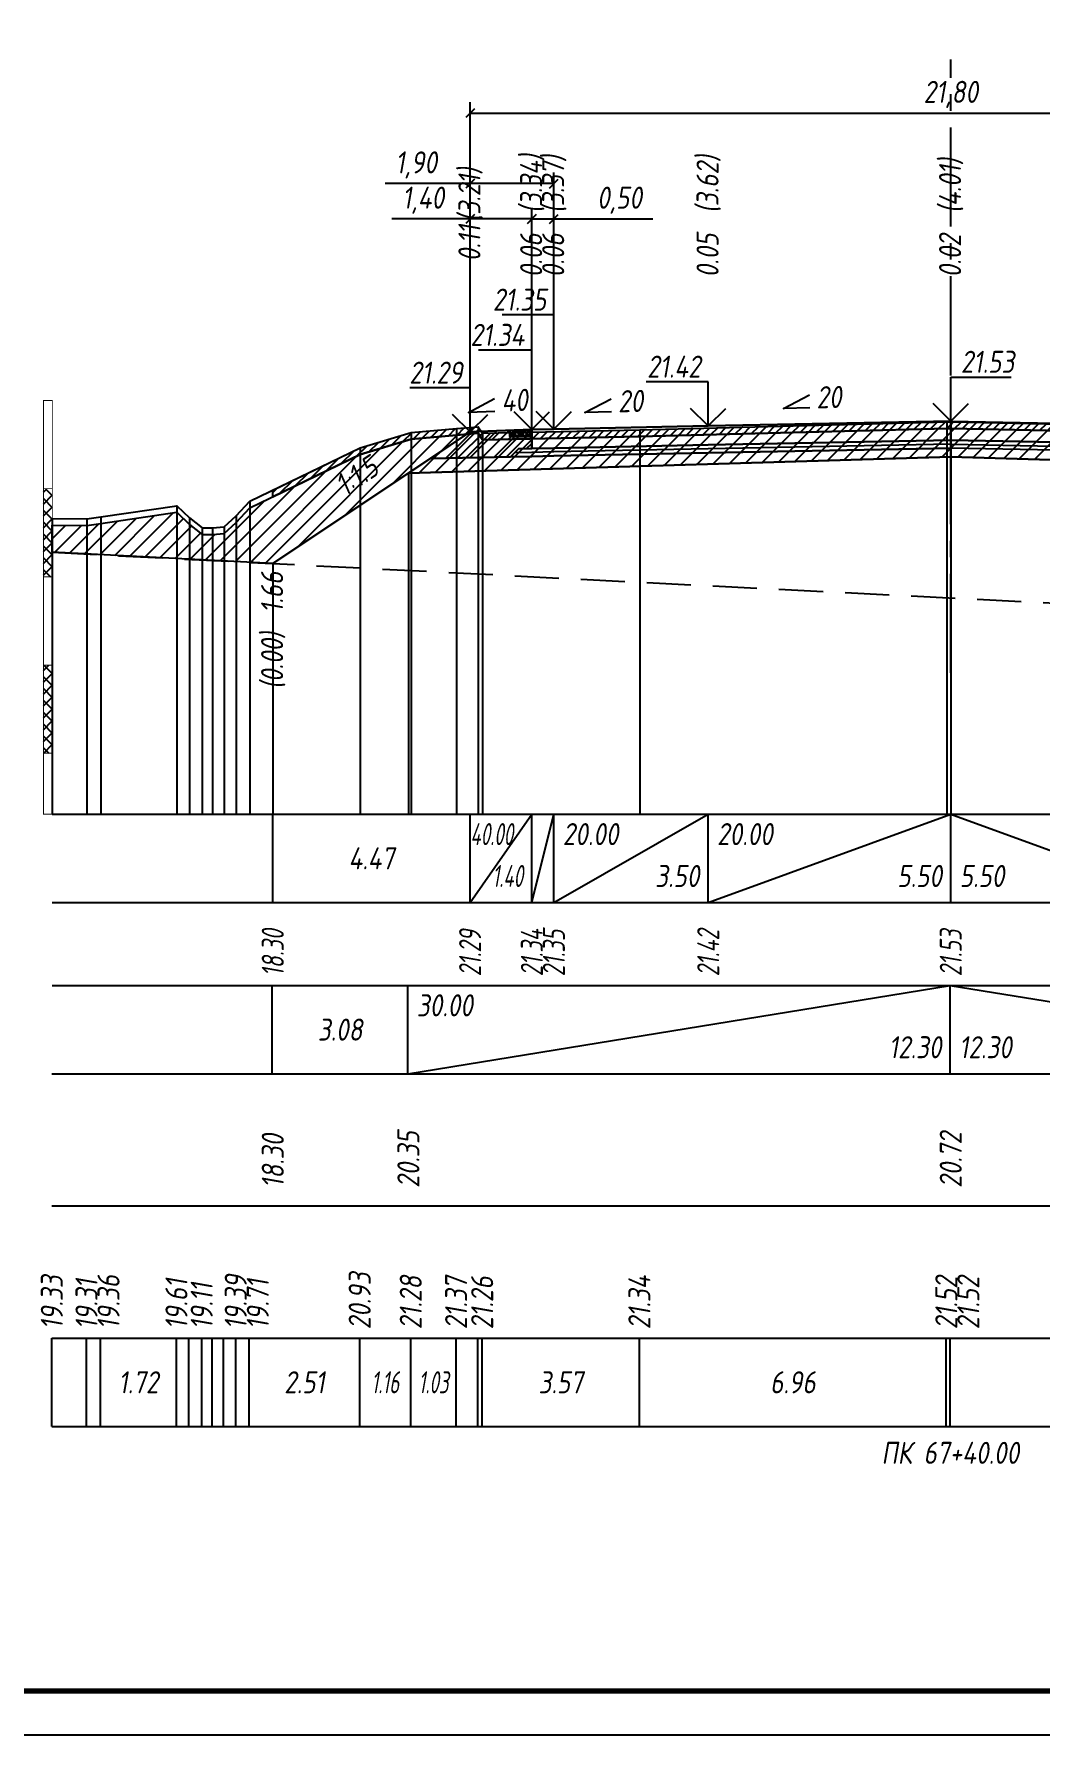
# Model space of a CAD drawing. Extents: x -717 to 1451, y -133302 to 233.
# Drawn here: x 78.1 to 192.2, y -105979.4 to -105786.5 of the extents above; entities that cross this region are included whole.
import ezdxf
from ezdxf.enums import TextEntityAlignment as Align

# ---------------------------------------------------------------- set-up
doc = ezdxf.new("R2010")
doc.units = 0
doc.linetypes.add('осевая2', pattern=[1.125, 0.75, -0.125, 0.125, -0.125])
doc.linetypes.add('штриховая', pattern=[0.75, 0.5, -0.25])
for name, color, linetype in [('Интерполированный поперечник', 2, 'Continuous'), ('Код_510', 7, 'Continuous'), ('Код_514', 1, 'Continuous'), ('Код_516', 1, 'Continuous'), ('Контур_0', 7, 'Continuous'), ('Контур_2521', 7, 'Continuous'), ('Контур_2564', 7, 'Continuous'), ('Контур_2660', 7, 'Continuous'), ('Контур_2665', 7, 'Continuous'), ('Контур_400', 7, 'Continuous'), ('Контур_508', 7, 'Continuous'), ('Контур_512', 7, 'Continuous'), ('Контур_513', 7, 'Continuous'), ('Контур_818', 7, 'Continuous'), ('Красный поперечник', 1, 'Continuous'), ('Линейка абсолютных высот', 7, 'Continuous'), ('Объём_2501', 7, 'Continuous'), ('Объём_2564', 7, 'Continuous'), ('Объём_2650', 7, 'Continuous'), ('Объём_2660', 7, 'Continuous'), ('Объём_2661', 7, 'Continuous'), ('Объём_2665', 7, 'Continuous'), ('Объём_2666', 7, 'Continuous'), ('Объём_2667', 7, 'Continuous'), ('Объём_2668', 7, 'Continuous'), ('Объём_2669', 7, 'Continuous'), ('Объём_2675', 7, 'Continuous'), ('Ось', 1, 'осевая2'), ('Откосы', 7, 'Continuous'), ('Отметки покрытия', 7, 'Continuous'), ('Подписи поперечников', 7, 'Continuous'), ('Рабочие отметки', 7, 'Continuous'), ('Рабочие отметки доп.', 7, 'Continuous'), ('Таблица', 7, 'Continuous'), ('Уклоны проезжей части', 7, 'Continuous'), ('Черный поперечник', 3, 'Continuous')]:
    doc.layers.add(name, color=color, linetype=linetype)
for name, color, linetype, true_color in [('Контур_2540', 2, 'Continuous', 0xffff00), ('Контур_2560', 2, 'Continuous', 0xffff00), ('Контур_2561', 7, 'Continuous', 0xff8040), ('Контур_2562', 3, 'Continuous', 0x00ff00), ('Контур_2563', 7, 'Continuous', 0xff8000), ('Контур_2570', 7, 'Continuous', 0x80ff00), ('Контур_2736', 4, 'Continuous', 0x00ffff), ('Контур_2737', 4, 'Continuous', 0x00ffff), ('Контур_2738', 4, 'Continuous', 0x00ffff), ('Контур_2739', 4, 'Continuous', 0x00ffff), ('Контур_2741', 4, 'Continuous', 0x00ffff), ('Контур_2742', 4, 'Continuous', 0x00ffff), ('Контур_2743', 4, 'Continuous', 0x00ffff), ('Контур_2744', 7, 'Continuous', 0xa4ffff), ('Контур_2745', 7, 'Continuous', 0xa4ffff), ('Контур_2747', 4, 'Continuous', 0x00ffff), ('Контур_2748', 4, 'Continuous', 0x00ffff), ('Контур_2749', 4, 'Continuous', 0x00ffff), ('Контур_2750', 4, 'Continuous', 0x00ffff), ('Контур_2751', 4, 'Continuous', 0x00ffff), ('Контур_2752', 4, 'Continuous', 0x00ffff), ('Контур_402', 7, 'Continuous', 0xff6464), ('Контур_703', 4, 'Continuous', 0x00ffff), ('Контур_705', 4, 'Continuous', 0x00ffff), ('Контур_707', 4, 'Continuous', 0x00ffff), ('Контур_720', 131, 'Continuous', 0xaaffff), ('Объём_2500', 7, 'Continuous', 0xc0c0c0), ('Объём_2520', 7, 'Continuous', 0x80ffff), ('Объём_2540', 2, 'Continuous', 0xffff00), ('Объём_2560', 2, 'Continuous', 0xffff00), ('Объём_2561', 7, 'Continuous', 0xff8040), ('Объём_2562', 3, 'Continuous', 0x00ff00), ('Объём_2563', 7, 'Continuous', 0xff8000), ('Объём_2570', 7, 'Continuous', 0x80ff00), ('Объём_2580', 3, 'Continuous', 0x00ff00), ('Объём_2600', 7, 'Continuous', 0x808000)]:
    doc.layers.add(name, color=color, linetype=linetype, true_color=true_color)
doc.styles.get("Standard").update_dxf_attribs({"font": 'txt', "height": 2.5})
doc.styles.add('М', font='romand.shx', dxfattribs={"width": 0.8, "oblique": 10, "height": 2.5})
doc.dimstyles.new('ISO-25', dxfattribs={"dimtxt": 2.5, "dimasz": 2.5, "dimexe": 1.25, "dimexo": 0.625, "dimtad": 1, "dimtxsty": 'Standard', "dimcen": 2.5, "dimadec": 0, "dimazin": 0, "dimtfac": 1, "dimtmove": 0, "dimatfit": 3, "dimfxl": 1, "dimarcsym": 0})
pattern_1 = [(45.0000013, (0, 0), (-0.6735192404, 0.673519211), []), (135.0000003, (0, 0), (-0.673519222, -0.67351923), [])]

# ---------------------------------------------------------------- blocks, each defined once
blk = doc.blocks.new('_Oblique')
at = {"color": 0, "linetype": 'ByBlock', "lineweight": -2}
blk.add_line((-0.5, -0.5), (0.5, 0.5), dxfattribs=at)
blk = doc.blocks.new('*D2155')
at = {"color": 0, "lineweight": -2, "transparency": 16777216}
for p, q in [((127.54, -105831.08), (127.54, -105806.23)), ((134.54, -105830.8), (134.54, -105806.23)), ((127.54, -105807.48), (118.68, -105807.48)), ((134.54, -105807.48), (127.54, -105807.48))]:
    blk.add_line(p, q, dxfattribs=at)
at = {"layer": 'Defpoints', "color": 0, "transparency": 16777216}
for p in [(134.54, -105807.48), (127.54, -105831.71), (134.54, -105831.43)]:
    blk.add_point(p, dxfattribs=at)
at = {"color": 0, "lineweight": -2, "transparency": 16777216, "rotation": 180}
blk.add_blockref('_Oblique', (127.54, -105807.48), dxfattribs=at)
at = {"color": 0, "lineweight": -2, "transparency": 16777216}
blk.add_blockref('_Oblique', (134.54, -105807.48), dxfattribs=at)
at = {"color": 0, "transparency": 16777216, "insert": (122.22, -105805.36), "char_height": 2.5, "width": 8.75, "attachment_point": 5, "style": 'М'}
blk.add_mtext('1,40', dxfattribs=at)
blk = doc.blocks.new('*D2157')
at = {"color": 0, "lineweight": -2, "transparency": 16777216}
for p, q in [((134.54, -105830.8), (134.54, -105806.23)), ((137.04, -105830.75), (137.04, -105806.23)), ((134.54, -105807.48), (137.04, -105807.48)), ((137.04, -105807.48), (148.24, -105807.48))]:
    blk.add_line(p, q, dxfattribs=at)
at = {"layer": 'Defpoints', "color": 0, "transparency": 16777216}
for p in [(137.04, -105807.48), (134.54, -105831.43), (137.04, -105831.38)]:
    blk.add_point(p, dxfattribs=at)
at = {"color": 0, "lineweight": -2, "transparency": 16777216, "rotation": 180}
blk.add_blockref('_Oblique', (134.54, -105807.48), dxfattribs=at)
at = {"color": 0, "lineweight": -2, "transparency": 16777216}
blk.add_blockref('_Oblique', (137.04, -105807.48), dxfattribs=at)
at = {"color": 0, "transparency": 16777216, "insert": (144.48, -105805.36), "char_height": 2.5, "width": 9.1667, "attachment_point": 5, "style": 'М'}
blk.add_mtext('0,50', dxfattribs=at)
blk = doc.blocks.new('*D2160')
at = {"color": 0, "lineweight": -2, "transparency": 16777216}
for p, q in [((127.54, -105831.08), (127.54, -105802.23)), ((137.04, -105830.75), (137.04, -105802.23)), ((127.54, -105803.48), (117.89, -105803.48)), ((137.04, -105803.48), (127.54, -105803.48))]:
    blk.add_line(p, q, dxfattribs=at)
at = {"layer": 'Defpoints', "color": 0, "transparency": 16777216}
for p in [(137.04, -105803.48), (127.54, -105831.71), (137.04, -105831.38)]:
    blk.add_point(p, dxfattribs=at)
at = {"color": 0, "lineweight": -2, "transparency": 16777216, "rotation": 180}
blk.add_blockref('_Oblique', (127.54, -105803.48), dxfattribs=at)
at = {"color": 0, "lineweight": -2, "transparency": 16777216}
blk.add_blockref('_Oblique', (137.04, -105803.48), dxfattribs=at)
at = {"color": 0, "transparency": 16777216, "insert": (121.43, -105801.36), "char_height": 2.5, "width": 8.75, "attachment_point": 5, "style": 'М'}
blk.add_mtext('1,90', dxfattribs=at)
blk = doc.blocks.new('*D2161')
at = {"color": 0, "lineweight": -2, "transparency": 16777216}
for p, q in [((127.54, -105831.08), (127.54, -105794.23)), ((127.54, -105795.48), (236.54, -105795.48)), ((236.54, -105831.08), (236.54, -105794.23))]:
    blk.add_line(p, q, dxfattribs=at)
at = {"layer": 'Defpoints', "color": 0, "transparency": 16777216}
for p in [(236.54, -105795.48), (127.54, -105831.71), (236.54, -105831.71)]:
    blk.add_point(p, dxfattribs=at)
at = {"color": 0, "lineweight": -2, "transparency": 16777216, "rotation": 180}
blk.add_blockref('_Oblique', (127.54, -105795.48), dxfattribs=at)
at = {"color": 0, "lineweight": -2, "transparency": 16777216}
blk.add_blockref('_Oblique', (236.54, -105795.48), dxfattribs=at)
at = {"color": 0, "transparency": 16777216, "insert": (182.04, -105793.36), "char_height": 2.5, "width": 11.25, "attachment_point": 5, "style": 'М'}
blk.add_mtext('21,80', dxfattribs=at)

msp = doc.modelspace()

# ---------------------------------------------------------------- hatches: boundary and pattern name
h = msp.add_hatch()
h.set_pattern_fill('ANSI37', color=256, scale=0.1)
h.set_pattern_definition([(45, (133.28908, -105831.6631), (-0.22451, 0.22451), []), (135, (133.28908, -105831.6631), (-0.22451, -0.22451), [])])
h.paths.add_polyline_path([(132.039, -105831.463), (132.039, -105832.166), (134.539, -105832.166), (134.537, -105831.363), (133.289, -105831.663)])
at = {"layer": 'Линейка абсолютных высот'}
h = msp.add_hatch(dxfattribs=at)
h.set_pattern_fill('ANSI37', scale=0.3, style=0)
h.set_pattern_definition(pattern_1)
h.paths.add_polyline_path([(80.166, -105848.077), (80.166, -105838.077), (79.166, -105838.077), (79.166, -105848.077)])
h = msp.add_hatch(dxfattribs=at)
h.set_pattern_fill('ANSI37', scale=0.3, style=0)
h.set_pattern_definition(pattern_1)
h.paths.add_polyline_path([(80.166, -105868.077), (80.166, -105858.077), (79.166, -105858.077), (79.166, -105868.077)])
at = {"layer": 'Объём_2563'}
h = msp.add_hatch(dxfattribs=at)
h.set_pattern_fill('ANSI31', color=256, scale=0.3)
h.paths.add_polyline_path([(133.039, -105833.543), (134.539, -105833.513), (134.539, -105832.166), (132.039, -105832.166), (132.039, -105831.463), (127.539, -105831.643), (123.039, -105834.643), (132.121, -105834.461)])
at = {"layer": 'Объём_2570'}
h = msp.add_hatch(dxfattribs=at)
h.set_pattern_fill('ANSI31', color=256, scale=0.2)
h.paths.add_polyline_path([(181.588, -105831.237), (146.789, -105832.151), (128.961, -105832.541), (128.461, -105831.791), (126.009, -105831.989), (120.864, -105832.45), (115.074, -105834.193), (105.166, -105838.99), (105.166, -105838.24), (115.074, -105833.443), (120.864, -105831.7), (126.009, -105831.239), (128.461, -105831.041), (128.961, -105831.791), (146.789, -105831.401), (181.588, -105830.487), (182.039, -105830.496), (182.039, -105831.246)])
h = msp.add_hatch(dxfattribs=at)
h.set_pattern_fill('ANSI31', color=256, scale=0.2)
h.paths.add_polyline_path([(271.575, -105847.609), (261.034, -105842.01), (243.968, -105832.639), (234.511, -105831.621), (234.156, -105832.135), (234.011, -105832.37), (212.719, -105831.874), (182.039, -105831.246), (182.039, -105830.496), (212.719, -105831.124), (234.011, -105831.62), (234.156, -105831.385), (234.511, -105830.871), (243.968, -105831.889), (261.034, -105841.26), (271.575, -105846.859)])
at = {"layer": 'Объём_2600'}
h = msp.add_hatch(dxfattribs=at)
h.set_pattern_fill('ANSI31', color=6, scale=0.4)
h.paths.add_polyline_path([(80.166, -105842.195), (84.097, -105842.256), (85.68, -105842.029), (94.297, -105840.753), (95.704, -105842.121), (97.16, -105843.26), (98.347, -105843.274), (99.647, -105843.159), (101.019, -105841.899), (102.548, -105840.257), (115.074, -105834.193), (120.864, -105832.45), (126.009, -105831.989), (128.461, -105831.791), (128.961, -105832.541), (146.789, -105832.151), (181.588, -105831.237), (182.039, -105831.246), (182.039, -105834.463), (120.542, -105836.308), (105.166, -105846.559), (80.166, -105845.291)])
h = msp.add_hatch(dxfattribs=at)
h.set_pattern_fill('ANSI31', color=6, scale=0.4)
h.paths.add_polyline_path([(212.719, -105831.874), (234.011, -105832.37), (234.156, -105832.135), (234.511, -105831.621), (243.968, -105832.639), (261.034, -105842.01), (280.681, -105852.446), (291.648, -105852.696), (296.575, -105852.737), (296.575, -105856.268), (271.575, -105855), (243.537, -105836.308), (182.039, -105834.463), (182.039, -105831.246)])

# ---------------------------------------------------------------- linework, layer by layer
at = {"flags": 128}
msp.add_lwpolyline([(-30.054, -105979.421), (389.946, -105979.421), (389.946, -105682.421), (-30.054, -105682.421)], close=True, dxfattribs=at)
at = {"const_width": 0.6, "flags": 128}
msp.add_lwpolyline([(-10.054, -105974.421), (384.946, -105974.421), (384.946, -105687.421), (-10.054, -105687.421)], close=True, dxfattribs=at)
msp.add_lwpolyline([(132.039, -105831.463), (132.039, -105832.166), (134.539, -105832.166), (134.537, -105831.363), (133.289, -105831.663), (132.039, -105831.463)])
at = {"layer": 'Интерполированный поперечник', "linetype": 'штриховая', "ltscale": 10, "flags": 128}
msp.add_lwpolyline([(80.166, -105845.291), (296.575, -105856.268)], dxfattribs=at)
at = {"layer": 'Код_510'}
for p, q in [((80.111, -105944.421), (80.111, -105934.421)), ((84.042, -105944.421), (84.042, -105934.421)), ((85.625, -105944.421), (85.625, -105934.421)), ((94.242, -105944.421), (94.242, -105934.421)), ((95.65, -105944.421), (95.65, -105934.421)), ((97.106, -105944.421), (97.106, -105934.421)), ((98.292, -105944.421), (98.292, -105934.421)), ((99.593, -105944.421), (99.593, -105934.421)), ((100.965, -105944.421), (100.965, -105934.421)), ((102.493, -105944.421), (102.493, -105934.421)), ((115.02, -105944.421), (115.02, -105934.421)), ((120.809, -105944.421), (120.809, -105934.421)), ((125.955, -105944.421), (125.955, -105934.421)), ((128.407, -105944.421), (128.407, -105934.421)), ((128.907, -105944.421), (128.907, -105934.421)), ((146.735, -105944.421), (146.735, -105934.421)), ((181.533, -105944.421), (181.533, -105934.421)), ((181.985, -105944.421), (181.985, -105934.421))]:
    msp.add_line(p, q, dxfattribs=at)
at = {"layer": 'Код_514'}
for p, q in [((105.166, -105885), (105.166, -105875)), ((127.539, -105885), (127.539, -105875)), ((127.539, -105885), (134.539, -105875)), ((134.539, -105885), (134.539, -105875)), ((134.539, -105885), (137.039, -105875)), ((137.039, -105885), (137.039, -105875)), ((137.039, -105885), (154.539, -105875)), ((154.539, -105885), (154.539, -105875)), ((154.539, -105885), (182.039, -105875)), ((182.039, -105885), (182.039, -105875)), ((182.039, -105875), (209.539, -105885))]:
    msp.add_line(p, q, dxfattribs=at)
at = {"layer": 'Код_516'}
for p, q in [((105.111, -105904.421), (105.111, -105894.421)), ((120.487, -105904.421), (120.487, -105894.421)), ((120.487, -105904.421), (181.985, -105894.421)), ((181.985, -105904.421), (181.985, -105894.421)), ((181.985, -105894.421), (243.482, -105904.421))]:
    msp.add_line(p, q, dxfattribs=at)
at = {"layer": 'Контур_0', "flags": 128}
for points in [[(127.539, -105831.643), (105.166, -105846.559), (105.166, -105846.559), (105.166, -105846.559), (105.166, -105846.559), (105.166, -105846.559), (105.166, -105846.559), (105.166, -105846.559), (105.166, -105846.559), (105.166, -105846.559), (105.166, -105846.559), (105.166, -105846.559), (105.166, -105846.559), (105.166, -105846.559), (105.166, -105846.559), (105.166, -105846.559)], [(127.539, -105831.643), (105.166, -105846.559), (105.166, -105846.559), (105.166, -105846.559), (105.166, -105846.559), (105.166, -105846.559), (105.166, -105846.559), (105.166, -105846.559), (105.166, -105846.559), (105.166, -105846.559), (105.166, -105846.559), (105.166, -105846.559), (105.166, -105846.559), (105.166, -105846.559), (105.166, -105846.559), (105.166, -105846.559), (105.166, -105846.559), (105.166, -105846.559), (105.166, -105846.559), (105.166, -105846.559), (105.166, -105846.559), (105.166, -105846.559), (105.166, -105846.559), (105.166, -105846.559), (105.166, -105846.559), (105.166, -105846.559), (105.166, -105846.559), (105.166, -105846.559), (105.166, -105846.559), (105.166, -105846.559)], [(127.539, -105831.643), (127.539, -105831.643)], [(182.039, -105830.413), (154.539, -105830.963), (137.039, -105831.313), (137.039, -105831.313), (137.039, -105831.313), (137.039, -105831.313), (137.039, -105831.313), (134.539, -105831.363), (134.539, -105833.513), (137.039, -105833.463), (137.039, -105833.463), (137.039, -105833.463), (137.039, -105833.463), (137.039, -105833.463), (137.039, -105833.463), (154.539, -105833.113), (182.039, -105832.563), (182.039, -105830.413)], [(182.039, -105830.413), (209.539, -105830.963), (227.039, -105831.313), (227.039, -105831.313), (227.039, -105831.313), (227.039, -105831.313), (227.039, -105831.313), (227.039, -105831.313), (229.539, -105831.363), (229.539, -105833.513), (227.039, -105833.463), (227.039, -105833.463), (227.039, -105833.463), (227.039, -105833.463), (227.039, -105833.463), (227.039, -105833.463), (209.539, -105833.113), (182.039, -105832.563), (182.039, -105830.413)], [(123.039, -105834.643), (132.121, -105834.461), (133.039, -105833.543), (134.539, -105833.513)], [(182.039, -105832.563), (154.539, -105833.113), (137.039, -105833.463), (137.039, -105833.463), (137.039, -105833.463), (137.039, -105833.463), (137.039, -105833.463), (137.039, -105833.463), (134.539, -105833.513), (133.039, -105833.543), (132.121, -105834.461), (134.539, -105834.413), (137.039, -105834.363), (137.039, -105834.363), (137.039, -105834.363), (137.039, -105834.363), (137.039, -105834.363), (137.039, -105834.363), (154.539, -105834.013), (182.039, -105833.463), (182.039, -105832.563)], [(182.039, -105832.563), (209.539, -105833.113), (227.039, -105833.463), (227.039, -105833.463), (227.039, -105833.463), (227.039, -105833.463), (227.039, -105833.463), (227.039, -105833.463), (229.539, -105833.513), (231.039, -105833.543), (231.958, -105834.461), (229.539, -105834.413), (227.039, -105834.363), (227.039, -105834.363), (227.039, -105834.363), (227.039, -105834.363), (227.039, -105834.363), (227.039, -105834.363), (209.539, -105834.013), (182.039, -105833.463), (182.039, -105832.563)]]:
    msp.add_lwpolyline(points, dxfattribs=at)
at = {"layer": 'Контур_2521', "color": 250, "flags": 128}
for points in [[(182.039, -105833.013), (154.539, -105833.563), (137.039, -105833.913), (137.039, -105833.913), (137.039, -105833.913), (137.039, -105833.913), (137.039, -105833.913), (137.039, -105833.913), (134.539, -105833.963), (132.58, -105834.002)], [(182.039, -105833.013), (209.539, -105833.563), (227.039, -105833.913), (227.039, -105833.913), (227.039, -105833.913), (227.039, -105833.913), (227.039, -105833.913), (227.039, -105833.913), (229.539, -105833.963), (231.498, -105834.002)]]:
    msp.add_lwpolyline(points, dxfattribs=at)
at = {"layer": 'Контур_2540', "flags": 128}
for points in [[(154.539, -105834.013), (137.039, -105834.363), (134.539, -105834.413), (132.121, -105834.461), (123.039, -105834.643), (120.542, -105836.308), (182.039, -105834.463), (182.039, -105833.463), (154.539, -105834.013)], [(182.039, -105834.463), (243.537, -105836.308), (241.039, -105834.643), (231.958, -105834.461), (229.539, -105834.413), (227.039, -105834.363), (209.539, -105834.013), (182.039, -105833.463), (182.039, -105834.463)]]:
    msp.add_lwpolyline(points, dxfattribs=at)
at = {"layer": 'Контур_2560', "flags": 128}
msp.add_lwpolyline([(127.539, -105831.643), (127.539, -105831.643), (127.539, -105831.643), (134.539, -105831.363)], dxfattribs=at)
at = {"layer": 'Контур_2561', "flags": 128}
msp.add_lwpolyline([(134.539, -105831.363), (134.539, -105831.363), (127.539, -105831.643), (127.539, -105831.643), (134.539, -105831.363)], dxfattribs=at)
at = {"layer": 'Контур_2562', "flags": 128}
msp.add_lwpolyline([(127.539, -105831.643), (127.539, -105831.643), (127.539, -105831.643), (127.539, -105831.643), (127.539, -105831.643)], dxfattribs=at)
at = {"layer": 'Контур_2563', "flags": 128}
msp.add_lwpolyline([(133.039, -105833.543), (134.539, -105833.513), (134.539, -105831.363), (127.539, -105831.643), (123.039, -105834.643), (132.121, -105834.461), (133.039, -105833.543)], dxfattribs=at)
at = {"layer": 'Контур_2564', "flags": 128}
msp.add_lwpolyline([(127.539, -105831.643), (134.539, -105831.363)], dxfattribs=at)
at = {"layer": 'Контур_2570', "flags": 128}
msp.add_lwpolyline([(80.166, -105842.195), (84.097, -105842.256), (85.68, -105842.029), (94.297, -105840.753), (95.704, -105842.121), (97.16, -105843.26), (98.347, -105843.274), (99.647, -105843.159), (101.019, -105841.899), (102.548, -105840.257), (115.074, -105834.193), (120.864, -105832.45), (126.009, -105831.989), (128.461, -105831.791), (128.961, -105832.541), (146.789, -105832.151), (181.588, -105831.237), (182.039, -105831.246), (212.719, -105831.874)], dxfattribs=at)
at = {"layer": 'Контур_2660', "flags": 128}
for points in [[(120.542, -105836.308), (182.039, -105834.463)], [(182.039, -105834.463), (243.537, -105836.308)]]:
    msp.add_lwpolyline(points, dxfattribs=at)
at = {"layer": 'Контур_2665', "flags": 128}
msp.add_lwpolyline([(127.539, -105831.643), (127.539, -105831.643)], dxfattribs=at)
at = {"layer": 'Контур_2736', "flags": 128}
msp.add_lwpolyline([(127.539, -105831.643), (105.166, -105846.559)], dxfattribs=at)
at = {"layer": 'Контур_2737', "flags": 128}
msp.add_lwpolyline([(105.166, -105846.559), (105.166, -105846.559)], dxfattribs=at)
at = {"layer": 'Контур_2738', "flags": 128}
msp.add_lwpolyline([(105.166, -105846.559), (105.166, -105846.559)], dxfattribs=at)
at = {"layer": 'Контур_2739', "flags": 128}
msp.add_lwpolyline([(105.166, -105846.559), (105.166, -105846.559)], dxfattribs=at)
at = {"layer": 'Контур_2741', "flags": 128}
msp.add_lwpolyline([(105.166, -105846.559), (105.166, -105846.559)], dxfattribs=at)
at = {"layer": 'Контур_2742', "flags": 128}
msp.add_lwpolyline([(105.166, -105846.559), (105.166, -105846.559)], dxfattribs=at)
at = {"layer": 'Контур_2743', "flags": 128}
msp.add_lwpolyline([(105.166, -105846.559), (105.166, -105846.559)], dxfattribs=at)
at = {"layer": 'Контур_2744', "flags": 128}
msp.add_lwpolyline([(105.166, -105846.559), (105.166, -105846.559)], dxfattribs=at)
msp.add_lwpolyline([(105.166, -105846.559), (105.166, -105846.559)], dxfattribs=at)
msp.add_lwpolyline([(105.166, -105846.559), (105.166, -105846.559)], dxfattribs=at)
msp.add_lwpolyline([(105.166, -105846.559), (105.166, -105846.559)], dxfattribs=at)
msp.add_lwpolyline([(105.166, -105846.559), (105.166, -105846.559)], dxfattribs=at)
msp.add_lwpolyline([(105.166, -105846.559), (105.166, -105846.559)], dxfattribs=at)
at = {"layer": 'Контур_2745', "flags": 128}
msp.add_lwpolyline([(105.166, -105846.559), (105.166, -105846.559)], dxfattribs=at)
msp.add_lwpolyline([(105.166, -105846.559), (105.166, -105846.559)], dxfattribs=at)
msp.add_lwpolyline([(105.166, -105846.559), (105.166, -105846.559)], dxfattribs=at)
msp.add_lwpolyline([(105.166, -105846.559), (105.166, -105846.559)], dxfattribs=at)
msp.add_lwpolyline([(105.166, -105846.559), (105.166, -105846.559)], dxfattribs=at)
msp.add_lwpolyline([(105.166, -105846.559), (105.166, -105846.559)], dxfattribs=at)
at = {"layer": 'Контур_2747', "flags": 128}
msp.add_lwpolyline([(105.166, -105846.559), (105.166, -105846.559)], dxfattribs=at)
at = {"layer": 'Контур_2748', "flags": 128}
msp.add_lwpolyline([(105.166, -105846.559), (105.166, -105846.559)], dxfattribs=at)
at = {"layer": 'Контур_2749', "flags": 128}
msp.add_lwpolyline([(105.166, -105846.559), (105.166, -105846.559)], dxfattribs=at)
at = {"layer": 'Контур_2750', "flags": 128}
msp.add_lwpolyline([(105.166, -105846.559), (105.166, -105846.559)], dxfattribs=at)
at = {"layer": 'Контур_2751', "flags": 128}
msp.add_lwpolyline([(105.166, -105846.559), (105.166, -105846.559)], dxfattribs=at)
at = {"layer": 'Контур_2752', "flags": 128}
msp.add_lwpolyline([(105.166, -105846.559), (105.166, -105846.559)], dxfattribs=at)
at = {"layer": 'Контур_400', "flags": 128}
for points in [[(134.539, -105831.363), (137.039, -105831.313), (137.039, -105831.313), (137.039, -105831.313), (137.039, -105831.313), (137.039, -105831.313), (137.039, -105831.313), (154.539, -105830.963), (182.039, -105830.413)], [(182.039, -105830.413), (209.539, -105830.963), (227.039, -105831.313), (227.039, -105831.313), (227.039, -105831.313), (227.039, -105831.313), (227.039, -105831.313), (227.039, -105831.313), (229.539, -105831.363)]]:
    msp.add_lwpolyline(points, dxfattribs=at)
at = {"layer": 'Контур_402', "flags": 128}
msp.add_lwpolyline([(120.542, -105836.308), (182.039, -105834.463), (243.537, -105836.308)], dxfattribs=at)
at = {"layer": 'Контур_508', "flags": 128}
msp.add_lwpolyline([(105.166, -105846.559), (120.542, -105836.308), (182.039, -105834.463), (243.537, -105836.308), (271.575, -105855)], dxfattribs=at)
at = {"layer": 'Контур_512', "flags": 128}
msp.add_lwpolyline([(105.166, -105846.559), (120.542, -105836.308), (182.039, -105834.463), (243.537, -105836.308), (271.575, -105855)], dxfattribs=at)
at = {"layer": 'Контур_513', "flags": 128}
msp.add_lwpolyline([(105.166, -105846.559), (120.542, -105836.308), (182.039, -105834.463), (243.537, -105836.308), (271.575, -105855)], dxfattribs=at)
at = {"layer": 'Контур_703', "flags": 128}
for points in [[(127.539, -105831.643), (105.166, -105846.559)], [(105.166, -105846.559), (105.166, -105846.559)]]:
    msp.add_lwpolyline(points, dxfattribs=at)
at = {"layer": 'Контур_705', "flags": 128}
msp.add_lwpolyline([(105.166, -105846.559), (105.166, -105846.559)], dxfattribs=at)
at = {"layer": 'Контур_707', "flags": 128}
msp.add_lwpolyline([(105.166, -105846.559), (105.166, -105846.559)], dxfattribs=at)
at = {"layer": 'Контур_720', "flags": 128}
msp.add_lwpolyline([(105.166, -105846.559), (105.166, -105846.559)], dxfattribs=at)
at = {"layer": 'Контур_818', "flags": 128}
msp.add_lwpolyline([(105.166, -105838.99), (115.074, -105834.193), (120.864, -105832.45), (126.009, -105831.989), (128.461, -105831.791), (128.961, -105832.541), (146.789, -105832.151), (181.588, -105831.237), (182.039, -105831.246), (212.719, -105831.874), (234.011, -105832.37), (234.156, -105832.135), (234.511, -105831.621), (240.763, -105832.293), (243.968, -105832.639), (261.034, -105842.01), (271.575, -105847.609)], dxfattribs=at)
at = {"layer": 'Красный поперечник'}
for p, q in [((105.166, -105846.559), (127.539, -105831.643)), ((127.539, -105831.643), (134.539, -105831.363)), ((134.539, -105831.363), (137.039, -105831.313)), ((137.039, -105831.313), (154.539, -105830.963)), ((154.539, -105830.963), (182.039, -105830.413)), ((182.039, -105830.413), (209.539, -105830.963)), ((182.039, -105834.463), (182.039, -105875)), ((120.542, -105836.308), (120.542, -105875)), ((105.166, -105846.559), (105.166, -105875))]:
    msp.add_line(p, q, dxfattribs=at)
at = {"layer": 'Линейка абсолютных высот', "color": 7, "const_width": 0.1, "flags": 128}
for points in [[(80.166, -105838.077), (80.166, -105828.077), (79.166, -105828.077), (79.166, -105838.077), (80.166, -105838.077)], [(80.166, -105848.077), (80.166, -105838.077), (79.166, -105838.077), (79.166, -105848.077), (80.166, -105848.077)], [(80.166, -105858.077), (80.166, -105848.077), (79.166, -105848.077), (79.166, -105858.077), (80.166, -105858.077)], [(80.166, -105868.077), (80.166, -105858.077), (79.166, -105858.077), (79.166, -105868.077), (80.166, -105868.077)], [(80.166, -105875), (80.166, -105868.077), (79.166, -105868.077), (79.166, -105875), (80.166, -105875)]]:
    msp.add_lwpolyline(points, dxfattribs=at)
at = {"layer": 'Объём_2500', "flags": 128}
for points in [[(182.039, -105830.413), (154.539, -105830.963), (137.039, -105831.313), (137.039, -105831.313), (137.039, -105831.313), (137.039, -105831.313), (137.039, -105831.313), (134.539, -105831.363), (134.539, -105833.513), (137.039, -105833.463), (137.039, -105833.463), (137.039, -105833.463), (137.039, -105833.463), (137.039, -105833.463), (137.039, -105833.463), (154.539, -105833.113), (182.039, -105832.563), (182.039, -105830.413)], [(182.039, -105830.413), (209.539, -105830.963), (227.039, -105831.313), (227.039, -105831.313), (227.039, -105831.313), (227.039, -105831.313), (227.039, -105831.313), (227.039, -105831.313), (229.539, -105831.363), (229.539, -105833.513), (227.039, -105833.463), (227.039, -105833.463), (227.039, -105833.463), (227.039, -105833.463), (227.039, -105833.463), (227.039, -105833.463), (209.539, -105833.113), (182.039, -105832.563), (182.039, -105830.413)]]:
    msp.add_lwpolyline(points, dxfattribs=at)
at = {"layer": 'Объём_2501', "flags": 128}
for points in [[(134.539, -105831.363), (137.039, -105831.313), (137.039, -105831.313), (137.039, -105831.313), (137.039, -105831.313), (137.039, -105831.313), (137.039, -105831.313), (154.539, -105830.963), (182.039, -105830.413)], [(182.039, -105830.413), (209.539, -105830.963), (227.039, -105831.313), (227.039, -105831.313), (227.039, -105831.313), (227.039, -105831.313), (227.039, -105831.313), (227.039, -105831.313), (229.539, -105831.363)]]:
    msp.add_lwpolyline(points, dxfattribs=at)
at = {"layer": 'Объём_2520', "color": 250, "flags": 128}
for points in [[(182.039, -105832.563), (154.539, -105833.113), (137.039, -105833.463), (137.039, -105833.463), (137.039, -105833.463), (137.039, -105833.463), (137.039, -105833.463), (137.039, -105833.463), (134.539, -105833.513), (133.039, -105833.543), (132.121, -105834.461), (134.539, -105834.413), (137.039, -105834.363), (137.039, -105834.363), (137.039, -105834.363), (137.039, -105834.363), (137.039, -105834.363), (137.039, -105834.363), (154.539, -105834.013), (182.039, -105833.463), (182.039, -105832.563)], [(182.039, -105832.563), (209.539, -105833.113), (227.039, -105833.463), (227.039, -105833.463), (227.039, -105833.463), (227.039, -105833.463), (227.039, -105833.463), (227.039, -105833.463), (229.539, -105833.513), (231.039, -105833.543), (231.958, -105834.461), (229.539, -105834.413), (227.039, -105834.363), (227.039, -105834.363), (227.039, -105834.363), (227.039, -105834.363), (227.039, -105834.363), (227.039, -105834.363), (209.539, -105834.013), (182.039, -105833.463), (182.039, -105832.563)]]:
    msp.add_lwpolyline(points, dxfattribs=at)
at = {"layer": 'Объём_2540', "flags": 128}
for points in [[(154.539, -105834.013), (137.039, -105834.363), (134.539, -105834.413), (132.121, -105834.461), (123.039, -105834.643), (120.542, -105836.308), (182.039, -105834.463), (182.039, -105833.463), (154.539, -105834.013)], [(182.039, -105834.463), (243.537, -105836.308), (241.039, -105834.643), (231.958, -105834.461), (229.539, -105834.413), (227.039, -105834.363), (209.539, -105834.013), (182.039, -105833.463), (182.039, -105834.463)]]:
    msp.add_lwpolyline(points, dxfattribs=at)
at = {"layer": 'Объём_2560', "flags": 128}
msp.add_lwpolyline([(127.539, -105831.643), (127.539, -105831.643), (127.539, -105831.643), (134.539, -105831.363)], dxfattribs=at)
at = {"layer": 'Объём_2561', "flags": 128}
msp.add_lwpolyline([(134.539, -105831.363), (134.539, -105831.363), (127.539, -105831.643), (127.539, -105831.643), (134.539, -105831.363)], dxfattribs=at)
at = {"layer": 'Объём_2562', "flags": 128}
msp.add_lwpolyline([(127.539, -105831.643), (127.539, -105831.643), (127.539, -105831.643), (127.539, -105831.643), (127.539, -105831.643)], dxfattribs=at)
at = {"layer": 'Объём_2563', "color": 250, "flags": 128}
msp.add_lwpolyline([(133.039, -105833.543), (134.539, -105833.513), (134.539, -105832.166), (132.039, -105832.166), (132.039, -105831.463), (127.539, -105831.643), (123.039, -105834.643), (132.121, -105834.461), (133.039, -105833.543)], dxfattribs=at)
at = {"layer": 'Объём_2564', "flags": 128}
msp.add_lwpolyline([(127.539, -105831.643), (134.539, -105831.363)], dxfattribs=at)
at = {"layer": 'Объём_2570', "flags": 128}
for points in [[(181.588, -105831.237), (146.789, -105832.151), (128.961, -105832.541), (128.461, -105831.791), (126.009, -105831.989), (120.864, -105832.45), (115.074, -105834.193), (105.166, -105838.99), (105.166, -105838.24), (115.074, -105833.443), (120.864, -105831.7), (126.009, -105831.239), (128.461, -105831.041), (128.961, -105831.791), (146.789, -105831.401), (181.588, -105830.487), (182.039, -105830.496), (182.039, -105831.246), (181.588, -105831.237), (181.588, -105831.237)], [(271.575, -105847.609), (261.034, -105842.01), (243.968, -105832.639), (234.511, -105831.621), (234.156, -105832.135), (234.011, -105832.37), (212.719, -105831.874), (182.039, -105831.246), (182.039, -105830.496), (212.719, -105831.124), (234.011, -105831.62), (234.156, -105831.385), (234.511, -105830.871), (243.968, -105831.889), (261.034, -105841.26), (271.575, -105846.859), (271.575, -105847.609), (271.575, -105847.609)]]:
    msp.add_lwpolyline(points, dxfattribs=at)
at = {"layer": 'Объём_2580', "flags": 128}
msp.add_lwpolyline([(127.539, -105831.643), (127.539, -105831.643)], dxfattribs=at)
at = {"layer": 'Объём_2650', "color": 6, "flags": 128}
for points in [[(80.166, -105842.195), (80.166, -105842.195), (84.097, -105842.256), (85.68, -105842.029), (94.297, -105840.753), (95.704, -105842.121), (97.16, -105843.26), (98.347, -105843.274), (99.647, -105843.159), (101.019, -105841.899), (102.548, -105840.257), (115.074, -105834.193), (120.864, -105832.45), (126.009, -105831.989), (128.461, -105831.791), (128.961, -105832.541), (146.789, -105832.151), (181.588, -105831.237), (182.039, -105831.246), (182.039, -105834.463), (120.542, -105836.308), (105.166, -105846.559), (80.166, -105845.291), (80.166, -105842.195), (80.166, -105842.195), (80.166, -105842.195)], [(212.719, -105831.874), (234.011, -105832.37), (234.156, -105832.135), (234.511, -105831.621), (243.968, -105832.639), (261.034, -105842.01), (280.681, -105852.446), (291.648, -105852.696), (296.575, -105852.737), (296.575, -105852.737), (296.575, -105852.737), (296.575, -105852.737), (296.575, -105856.268), (271.575, -105855), (243.537, -105836.308), (182.039, -105834.463), (182.039, -105831.246), (212.719, -105831.874), (212.719, -105831.874)]]:
    msp.add_lwpolyline(points, dxfattribs=at)
at = {"layer": 'Объём_2660', "flags": 128}
for points in [[(120.542, -105836.308), (182.039, -105834.463)], [(182.039, -105834.463), (243.537, -105836.308)]]:
    msp.add_lwpolyline(points, dxfattribs=at)
at = {"layer": 'Объём_2661', "flags": 128}
msp.add_lwpolyline([(127.539, -105831.643), (105.166, -105846.559)], dxfattribs=at)
at = {"layer": 'Объём_2665', "flags": 128}
msp.add_lwpolyline([(127.539, -105831.643), (127.539, -105831.643)], dxfattribs=at)
at = {"layer": 'Объём_2666', "flags": 128}
msp.add_lwpolyline([(127.539, -105831.643), (105.166, -105846.559)], dxfattribs=at)
at = {"layer": 'Объём_2667', "flags": 128}
msp.add_lwpolyline([(105.166, -105846.559), (105.166, -105846.559)], dxfattribs=at)
msp.add_lwpolyline([(105.166, -105846.559), (105.166, -105846.559)], dxfattribs=at)
at = {"layer": 'Объём_2668', "flags": 128}
msp.add_lwpolyline([(105.166, -105846.559), (105.166, -105846.559)], dxfattribs=at)
msp.add_lwpolyline([(105.166, -105846.559), (105.166, -105846.559)], dxfattribs=at)
at = {"layer": 'Объём_2669', "flags": 128}
msp.add_lwpolyline([(105.166, -105846.559), (105.166, -105846.559)], dxfattribs=at)
msp.add_lwpolyline([(105.166, -105846.559), (105.166, -105846.559)], dxfattribs=at)
at = {"layer": 'Объём_2675', "flags": 128}
msp.add_lwpolyline([(105.166, -105846.559), (105.166, -105846.559)], dxfattribs=at)
msp.add_lwpolyline([(105.166, -105846.559), (105.166, -105846.559)], dxfattribs=at)
msp.add_lwpolyline([(105.166, -105846.559), (105.166, -105846.559)], dxfattribs=at)
msp.add_lwpolyline([(105.166, -105846.559), (105.166, -105846.559)], dxfattribs=at)
msp.add_lwpolyline([(105.166, -105846.559), (105.166, -105846.559)], dxfattribs=at)
msp.add_lwpolyline([(105.166, -105846.559), (105.166, -105846.559)], dxfattribs=at)
msp.add_lwpolyline([(105.166, -105846.559), (105.166, -105846.559)], dxfattribs=at)
msp.add_lwpolyline([(105.166, -105846.559), (105.166, -105846.559)], dxfattribs=at)
msp.add_lwpolyline([(105.166, -105846.559), (105.166, -105846.559)], dxfattribs=at)
msp.add_lwpolyline([(105.166, -105846.559), (105.166, -105846.559)], dxfattribs=at)
msp.add_lwpolyline([(105.166, -105846.559), (105.166, -105846.559)], dxfattribs=at)
msp.add_lwpolyline([(105.166, -105846.559), (105.166, -105846.559)], dxfattribs=at)
at = {"layer": 'Ось', "ltscale": 15}
msp.add_line((182.039, -105858.971), (182.039, -105789.384), dxfattribs=at)
at = {"layer": 'Откосы', "color": 1, "flags": 128}
for points in [[(130.351, -105829.326), (127.353, -105829.445), (130.291, -105827.827)], [(143.563, -105829.371), (140.564, -105829.431), (143.533, -105827.872)], [(166.063, -105828.921), (163.064, -105828.981), (166.033, -105827.422)]]:
    msp.add_lwpolyline(points, dxfattribs=at)
at = {"layer": 'Отметки покрытия', "color": 1}
for p, q in [((137.039, -105818.363), (131.189, -105818.363)), ((137.039, -105831.313), (137.039, -105818.363)), ((134.539, -105822.363), (128.489, -105822.363)), ((134.539, -105831.363), (134.539, -105822.363)), ((154.539, -105825.963), (147.489, -105825.963)), ((154.539, -105830.963), (154.539, -105825.963)), ((182.039, -105830.413), (182.039, -105825.413)), ((182.039, -105825.413), (188.889, -105825.413)), ((127.539, -105826.643), (120.689, -105826.643)), ((127.539, -105831.643), (127.539, -105826.643)), ((127.539, -105831.643), (125.539, -105829.643)), ((127.539, -105831.643), (129.539, -105829.643)), ((134.539, -105831.363), (132.539, -105829.363)), ((134.539, -105831.363), (136.539, -105829.363)), ((137.039, -105831.313), (135.039, -105829.313)), ((137.039, -105831.313), (139.039, -105829.313)), ((154.539, -105830.963), (152.539, -105828.963)), ((154.539, -105830.963), (156.539, -105828.963)), ((182.039, -105830.413), (180.039, -105828.413)), ((182.039, -105830.413), (184.039, -105828.413))]:
    msp.add_line(p, q, dxfattribs=at)
at = {"layer": 'Таблица'}
for p, q in [((80.166, -105875), (296.575, -105875)), ((80.166, -105885), (296.575, -105885)), ((80.166, -105894.421), (296.575, -105894.421)), ((80.111, -105904.421), (296.52, -105904.421)), ((80.111, -105919.421), (296.52, -105919.421)), ((80.111, -105934.421), (296.52, -105934.421)), ((80.111, -105944.421), (296.52, -105944.421))]:
    msp.add_line(p, q, dxfattribs=at)
at = {"layer": 'Черный поперечник', "color": 7}
for p, q in [((120.864, -105831.7), (120.864, -105875)), ((126.009, -105831.239), (126.009, -105875)), ((128.461, -105831.041), (128.461, -105875)), ((128.961, -105831.791), (128.961, -105875)), ((146.789, -105831.401), (146.789, -105875)), ((181.588, -105830.487), (181.588, -105875)), ((182.039, -105830.496), (182.039, -105875)), ((115.074, -105833.443), (115.074, -105875)), ((102.548, -105839.507), (102.548, -105875)), ((80.166, -105841.445), (80.166, -105875)), ((84.097, -105841.506), (84.097, -105875)), ((85.68, -105841.279), (85.68, -105875)), ((94.297, -105840.003), (94.297, -105875)), ((95.704, -105841.371), (95.704, -105875)), ((101.019, -105841.149), (101.019, -105875)), ((97.16, -105842.51), (97.16, -105875)), ((98.347, -105842.524), (98.347, -105875)), ((99.647, -105842.409), (99.647, -105875))]:
    msp.add_line(p, q, dxfattribs=at)
at = {"layer": 'Черный поперечник', "flags": 128}
msp.add_lwpolyline([(80.166, -105841.445), (84.097, -105841.506), (85.68, -105841.279), (94.297, -105840.003), (95.704, -105841.371), (97.16, -105842.51), (98.347, -105842.524), (99.647, -105842.409), (101.019, -105841.149), (102.548, -105839.507), (115.074, -105833.443), (120.864, -105831.7), (126.009, -105831.239), (128.461, -105831.041), (128.961, -105831.791), (146.789, -105831.401), (181.588, -105830.487), (182.039, -105830.496), (212.719, -105831.124)], dxfattribs=at)

# ---------------------------------------------------------------- texts
at = {"layer": 'Код_510', "style": 'М', "oblique": 10, "width": 0.8}
for s, p in [('19.33', (80.111, -105933.421)), ('19.31', (84.042, -105933.421)), ('19.36', (86.542, -105933.421)), ('19.61', (94.242, -105933.421)), ('19.11', (97.106, -105933.421)), ('19.39', (100.965, -105933.421)), ('19.71', (103.465, -105933.421)), ('20.93', (115.02, -105933.421)), ('21.28', (120.809, -105933.421)), ('21.37', (125.955, -105933.421)), ('21.26', (128.907, -105933.421)), ('21.34', (146.735, -105933.421)), ('21.52', (181.533, -105933.421)), ('21.52', (184.033, -105933.421))]:
    msp.add_text(s, height=2.5, rotation=90, dxfattribs=at).set_placement(p, align=Align.MIDDLE_LEFT)
at = {"layer": 'Код_510', "style": 'М', "oblique": 10}
for s, width, p in [('1.72', 0.8, (89.934, -105939.421)), ('2.51', 0.8, (108.757, -105939.421)), ('1.16', 0.6, (117.914, -105939.421)), ('1.03', 0.6, (123.382, -105939.421)), ('3.57', 0.8, (137.821, -105939.421)), ('6.96', 0.8, (164.134, -105939.421))]:
    msp.add_text(s, height=2.5, dxfattribs=dict(at, width=width)).set_placement(p, align=Align.MIDDLE_CENTER)
at = {"layer": 'Код_514', "style": 'М', "oblique": 10}
for s, width, p in [('40.00', 0.6, (127.563, -105876)), ('20.00', 0.8, (138.039, -105876)), ('20.00', 0.8, (155.539, -105876))]:
    msp.add_text(s, height=2.5, dxfattribs=dict(at, width=width)).set_placement(p, align=Align.TOP_LEFT)
at = {"layer": 'Код_514', "style": 'М', "oblique": 10, "width": 0.8}
msp.add_text('4.47', height=2.5, dxfattribs=at).set_placement((116.352, -105880), align=Align.MIDDLE_CENTER)
at = {"layer": 'Код_514', "style": 'М', "oblique": 10}
for s, width, p in [('1.40', 0.6, (133.539, -105884)), ('3.50', 0.8, (153.539, -105884)), ('5.50', 0.8, (181.039, -105884))]:
    msp.add_text(s, height=2.5, dxfattribs=dict(at, width=width)).set_placement(p, align=Align.BOTTOM_RIGHT)
at = {"layer": 'Код_514', "style": 'М', "oblique": 10, "width": 0.8}
msp.add_text('5.50', height=2.5, dxfattribs=at).set_placement((183.039, -105884), align=Align.BOTTOM_LEFT)
at = {"layer": 'Код_514', "style": 'М', "oblique": 10, "width": 0.7}
for s, p in [('18.30', (105.166, -105893.382)), ('21.29', (127.539, -105893.382)), ('21.34', (134.539, -105893.382)), ('21.35', (137.039, -105893.382)), ('21.42', (154.539, -105893.382)), ('21.53', (182.039, -105893.382))]:
    msp.add_text(s, height=2.5, rotation=90, dxfattribs=at).set_placement(p, align=Align.MIDDLE_LEFT)
at = {"layer": 'Код_516', "style": 'М', "oblique": 10, "width": 0.8}
msp.add_text('30.00', height=2.5, dxfattribs=at).set_placement((121.487, -105895.421), align=Align.TOP_LEFT)
msp.add_text('3.08', height=2.5, dxfattribs=at).set_placement((112.799, -105899.421), align=Align.MIDDLE_CENTER)
msp.add_text('12.30', height=2.5, dxfattribs=at).set_placement((180.985, -105903.421), align=Align.BOTTOM_RIGHT)
msp.add_text('12.30', height=2.5, dxfattribs=at).set_placement((182.985, -105903.421), align=Align.BOTTOM_LEFT)
for s, p in [('18.30', (105.166, -105917.371)), ('20.35', (120.542, -105917.371)), ('20.72', (182.039, -105917.371))]:
    msp.add_text(s, height=2.5, rotation=90, dxfattribs=at).set_placement(p, align=Align.MIDDLE_LEFT)
at = {"layer": 'Отметки покрытия', "color": 1, "style": 'М', "oblique": 10, "width": 0.8}
for s, p in [('21.35', (136.18, -105818.632)), ('21.34', (133.68, -105822.632)), ('21.29', (126.68, -105826.912)), ('21.42', (153.68, -105826.232))]:
    msp.add_text(s, height=2.5, dxfattribs=at).set_placement(p, align=Align.BOTTOM_RIGHT)
msp.add_text('21.53', height=2.5, dxfattribs=at).set_placement((183.18, -105825.682), align=Align.BOTTOM_LEFT)
at = {"layer": 'Подписи поперечников', "style": 'М', "oblique": 10, "width": 0.8}
msp.add_text('ПК 67+40.00', height=2.5, dxfattribs=at).set_placement((181.985, -105949.421), align=Align.BOTTOM_CENTER)
at = {"layer": 'Рабочие отметки', "color": 1, "style": 'М', "oblique": 10, "width": 0.8}
for s, p in [('0.11', (127.461, -105808.158)), ('1.66', (105.088, -105847.49))]:
    msp.add_text(s, height=2.5, rotation=90, dxfattribs=at).set_placement(p, align=Align.MIDDLE_RIGHT)
for s, p in [('0.05', (154.461, -105814.113)), ('0.02', (181.961, -105814.113)), ('0.06', (134.461, -105814.113)), ('0.06', (136.961, -105814.113))]:
    msp.add_text(s, height=2.5, rotation=90, dxfattribs=at).set_placement(p, align=Align.MIDDLE_LEFT)
at = {"layer": 'Рабочие отметки доп.', "color": 1, "style": 'М', "oblique": 10, "width": 0.8}
for s, p in [('(3.34)', (134.461, -105806.813)), ('(3.37)', (136.961, -105806.813)), ('(3.62)', (154.461, -105806.813)), ('(4.01)', (181.961, -105806.813)), ('(3.21)', (127.461, -105807.78))]:
    msp.add_text(s, height=2.5, rotation=90, dxfattribs=at).set_placement(p, align=Align.MIDDLE_LEFT)
msp.add_text('(0.00)', height=2.5, rotation=90, dxfattribs=at).set_placement((105.088, -105854.34), align=Align.MIDDLE_RIGHT)
at = {"layer": 'Уклоны проезжей части', "color": 1, "style": 'М', "oblique": 10, "width": 0.8}
for s, rotation, p in [('40', 2.29061, (132.655, -105830.042)), ('20', 1.14576, (145.769, -105830.138)), ('20', 1.14576, (168.269, -105829.688)), ('1:1.5', 33.69007, (115.798, -105838.269))]:
    msp.add_text(s, height=2.5, rotation=rotation, dxfattribs=at).set_placement(p, align=Align.BOTTOM_CENTER)

# ---------------------------------------------------------------- dimensions: what is measured, and where the dimension line sits
at = {"color": 5}
dim = msp.add_linear_dim(base=(236.539, -105795.476), p1=(127.539, -105831.706), p2=(236.539, -105831.706), angle=180, dimstyle='ISO-25', override={"dimasz": 1, "dimlfac": 0.2, "dimzin": 0, "dimtxsty": 'М', "dimblk1": 'Oblique', "dimblk2": 'Oblique', "dimsah": 1}, dxfattribs=at)
dim.commit()
dim.dimension.update_dxf_attribs({"geometry": '*D2161', "text_midpoint": (182.039, -105793.362)})
for base, p1, p2, picture, middle in [((137.039, -105803.476), (127.539, -105831.706), (137.039, -105831.376), '*D2160', (121.433, -105803.476)), ((134.539, -105807.476), (127.539, -105831.706), (134.539, -105831.426), '*D2155', (122.221, -105807.476)), ((137.039, -105807.476), (134.539, -105831.426), (137.039, -105831.376), '*D2157', (144.482, -105807.476))]:
    dim = msp.add_linear_dim(base=base, p1=p1, p2=p2, angle=180, dimstyle='ISO-25', override={"dimasz": 1, "dimlfac": 0.2, "dimzin": 0, "dimtxsty": 'М', "dimblk1": 'Oblique', "dimblk2": 'Oblique', "dimsah": 1}, dxfattribs=at)
    dim.commit()
    dim.dimension.update_dxf_attribs({"geometry": picture, "text_midpoint": middle, "dimtype": 160})

doc.saveas('drawing.dxf')
